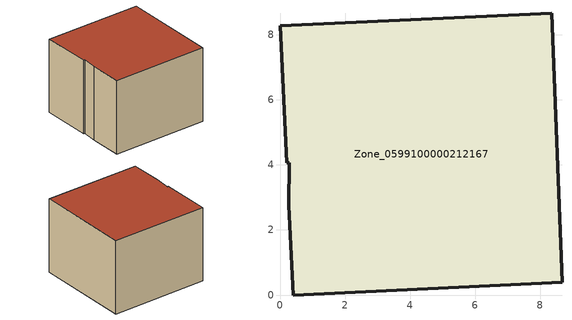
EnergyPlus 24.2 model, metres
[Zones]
Zone_0599100000212167
 floor ground (C_G): 0.27,2.76 0.29,4.06 0.2,4.06 0,8.28 8.36,8.67 8.67,0.39 0.4,0 z0
 wall outside (C_F): 0,8.28 0.2,4.06 0.29,4.06 0.27,2.76 0.4,0 8.67,0.39 8.36,8.67 0,8.28 z0:6.34
 roof outside (C_R): 0.29,4.06 0.27,2.76 0.4,0 8.67,0.39 8.36,8.67 0,8.28 0.2,4.06 z6.34
[BUILDING]
Pand.0599100000212167: North Axis=0; Terrain=City; Loads Convergence Tolerance Value=0.04; Temperature Convergence Tolerance Value=0.4; Solar Distribution=FullExterior; Maximum Number of Warmup Days=25; Minimum Number of Warmup Days=1
[Site:Location]
Rotterdam.The.Hague.AP_ZH_NLD Design_Conditions: Latitude=51.96; Longitude=4.45; Time Zone=1; Elevation=-4.5
[SITE:GROUNDTEMPERATURE:BUILDINGSURFACE]
18, 18, 18, 18, 18, 18, 18, 18, 18, 18, 18, 18
[MATERIAL] Thermal Absorptance=0.9; Solar Absorptance=0.7; Visible Absorptance=0.7
Name | Roughness | Thickness | Conductivity | Density | Specific Heat
G.TC.1946 | MediumSmooth | 0.15 | 1 | 540 | 1210
F.TC.1946 | Rough | 0.3 | 0.857143 | 1920 | 840
R.TC.1946 | MediumRough | 0.2 | 0.909091 | 1500 | 1000
[CONSTRUCTION]
C_G: G.TC.1946
C_F: F.TC.1946
C_R: R.TC.1946
[ZONE]
Zone_0599100000212167: Type=1; Multiplier=1; Ceiling Height=Autocalculate; Volume=Autocalculate; Floor Area=autocalculate; Part of Total Floor Area=Yes
[ZONEINFILTRATION:DESIGNFLOWRATE]
Infil_Zone_0599100000212167: Zone or ZoneList or Space or SpaceList=Zone_0599100000212167; Schedule=AlwaysOn; Design Flow Rate Calculation Method=Flow/Area; Flow Rate per Floor Area=0.003; Constant Term Coefficient=1; Temperature Term Coefficient=0; Velocity Term Coefficient=0; Velocity Squared Term Coefficient=0
[HVACTEMPLATE:ZONE:IDEALLOADSAIRSYSTEM]
Zone_0599100000212167: Maximum Heating Supply Air Temperature=50; Minimum Cooling Supply Air Temperature=13; Maximum Heating Supply Air Humidity Ratio=0.0156; Minimum Cooling Supply Air Humidity Ratio=0.0077; Heating Limit=NoLimit; Cooling Limit=NoLimit; Dehumidification Control Type=ConstantSensibleHeatRatio; Cooling Sensible Heat Ratio=0.7; Dehumidification Setpoint=60; Humidification Control Type=None; Humidification Setpoint=30; Outdoor Air Method=None; Outdoor Air Flow Rate per Person=0.00944; Outdoor Air Flow Rate per Zone Floor Area=0; Outdoor Air Flow Rate per Zone=0; Demand Controlled Ventilation Type=None; Outdoor Air Economizer Type=NoEconomizer; Heat Recovery Type=None; Sensible Heat Recovery Effectiveness=0.7; Latent Heat Recovery Effectiveness=0.65
[ZONECONTROL:THERMOSTAT]
ThermostatControl_Zone_0599100000212167: Zone or ZoneList=Zone_0599100000212167; Control Type Schedule=DualSetpointControlType; Control 1=Thermostat_Zone_0599100000212167; Temperature Difference Between Cutout And Setpoint=0
[THERMOSTATSETPOINT:DUALSETPOINT]
Thermostat_Zone_0599100000212167: Heating Setpoint Temperature Schedule=HeatingSetpoint_Zone_0599100000212167; Cooling Setpoint Temperature Schedule=CoolingSetpoint_Zone_0599100000212167
[SCHEDULE:COMPACT]
HeatingSetpoint_Zone_0599100000212167: Through: 12/31, For: AllDays, Until: 24:00, 21
CoolingSetpoint_Zone_0599100000212167: Through: 12/31, For: AllDays, Until: 24:00, 24
DualSetpointControlType: Through: 12/31, For: AllDays, Until: 24:00, 4
AlwaysOn: Through: 12/31, For: AllDays, Until: 24:00, 1
